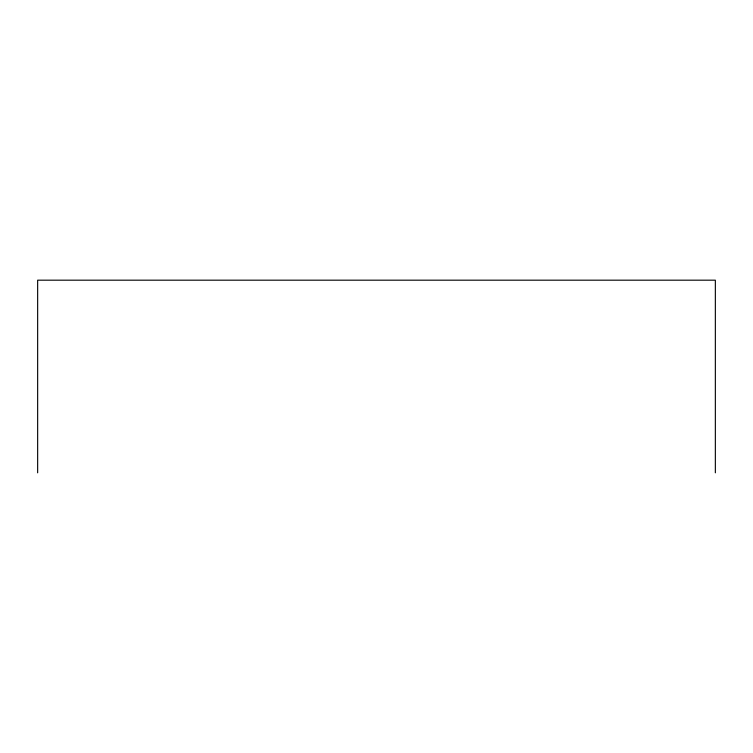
<?xml version="1.0" encoding="UTF-8"?>
<svg xmlns="http://www.w3.org/2000/svg" width="753" height="753" viewBox="0 0 753 753"><rect width="100%" height="100%" fill="white"/><g stroke="black" fill="none" stroke-linecap="round" stroke-linejoin="round"><path stroke-width="1.13" d="M715.35 472.818L715.35 280.182L37.65 280.182L37.65 472.818"/></g></svg>
